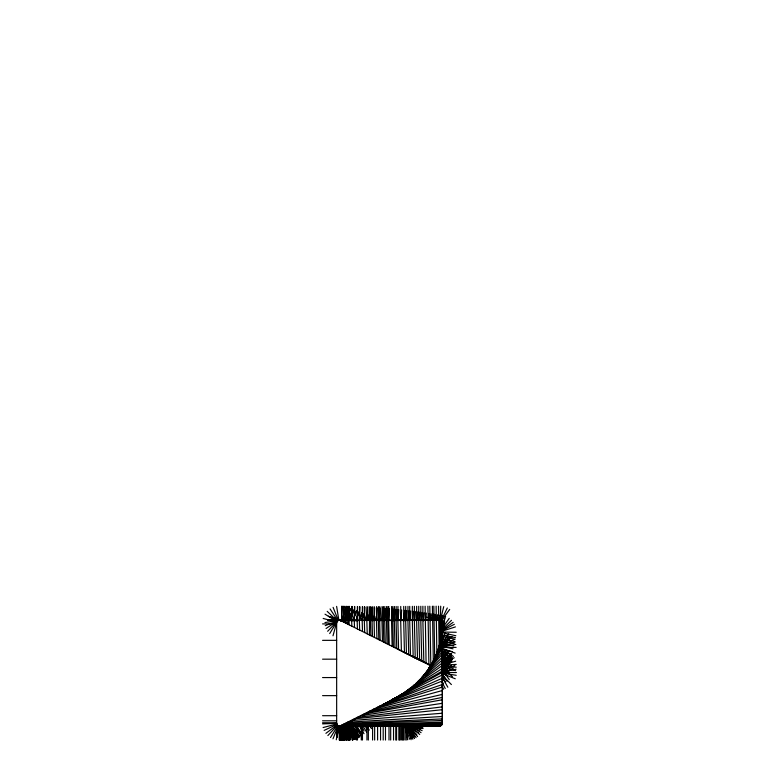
<?xml version="1.0" encoding="UTF-8"?>
<svg xmlns="http://www.w3.org/2000/svg" width="779" height="779" viewBox="0 0 779 779"><rect width="100%" height="100%" fill="white"/><g stroke="black" fill="none" stroke-linecap="round" stroke-linejoin="round"><path stroke-width="1.17" d="M418.732 606.276L418.712 620.376L404.622 620.357M420.816 606.266L420.806 620.357L406.706 620.347M422.89 606.247L422.88 620.337L408.751 620.318M425.12 606.237L426.084 663.289M427.905 606.218L428.908 664.701M430.826 665.665L429.804 606.208M432.394 606.198L433.319 661.244M433.835 606.189L434.701 658.557M436.123 606.179L436.873 653.484M439.132 647.495L438.519 606.179M442.034 621.681L442.034 637.076M322.574 723.876L336.664 723.409A2.639 2.639 0 0 0 339.303 725.96A2.726 2.726 0 0 0 340.608 725.668L442.355 723.311L442.355 622.908A2.59 2.59 0 0 0 439.707 620.259L339.371 620.259A2.639 2.639 0 0 0 336.655 622.908L336.655 736.856M407.972 606.374L407.923 620.464L397.962 620.386M409.725 606.354L409.686 620.444L389.597 620.454M412.325 620.425L412.354 606.335M414.36 620.405L414.379 606.315M398.235 620.396L416.619 620.386L416.648 606.296M400.679 620.522L400.737 606.432M403.688 620.503L403.736 606.403M405.664 620.483L405.713 606.393M391.525 620.59L391.613 606.5M392.752 620.581L392.84 606.49M394.33 620.571L394.408 606.481M396.083 620.561L396.16 606.471M397.884 620.542L397.952 606.452M384.69 620.629L384.807 606.529M386.462 620.62L386.569 606.529M387.825 620.61L387.932 606.52M388.653 620.61L388.76 606.51M379.655 620.639L379.782 606.549M381.963 620.639L382.08 606.539M383.278 620.629L383.395 606.539M374.047 620.649L374.202 606.559M376.471 620.649L376.617 606.559M378.341 620.639L378.477 606.549M369.012 620.639L369.188 606.549M370.453 620.639L370.629 606.549M372.06 620.649L372.226 606.559M456.241 632.256L442.151 632.09L442.268 622.129M364.329 620.62L364.533 606.529M366.851 620.629L367.045 606.539M359.372 620.581L359.596 606.49M362.177 620.6L362.391 606.51M442.082 636.735L442.199 628.799M442.102 634.583L442.297 622.402M357.152 620.561L357.395 606.471M351.641 620.493L351.913 606.403M354.27 620.522L354.533 606.442M347.989 606.335L347.697 620.425L331.688 620.006L341.621 620.308L341.738 621.087M349.041 620.454L349.323 606.364M343.909 606.257L343.588 620.347L343.997 606.286M346.08 606.305L345.769 620.396L327.54 619.977M341.962 606.218L341.621 620.308L342.02 606.228M442.082 646.336L442.423 633.424M441.966 637.251L442.355 622.84M346.188 606.354L345.769 620.435L327.54 619.909M441.936 637.319L442.355 622.908L442.355 723.311M347.697 620.503L348.125 606.413M349.041 620.551L349.489 606.461M351.65 620.649L352.108 606.559M442.151 632.09L442.608 618.01M354.279 620.756L354.757 606.666M357.162 620.873L357.658 606.792M359.382 620.98L359.898 606.899M362.235 619.948L362.732 607.036M364.397 620.055L364.913 607.153M366.919 620.191L367.454 607.289M369.626 607.416L369.402 634.953M370.522 620.405L371.086 607.503M372.138 620.503L372.703 607.601M374.134 620.639L374.718 607.737M376.559 620.795L377.163 607.893M378.438 620.931L379.052 608.029M379.753 621.019L380.376 608.126M382.119 620.026L382.703 608.302M383.443 620.123L384.037 608.399M384.865 620.24L385.469 608.516M386.637 620.386L387.26 608.662M388.01 620.493L388.643 608.769M388.838 620.571L389.481 608.847M391.72 620.814L392.373 609.1M440.135 631.009L440.7 606.198M392.947 620.931L393.619 609.207M394.602 619.909L395.216 609.363M396.365 620.074L396.988 609.529M398.166 620.25L398.809 609.704M400.981 620.532L401.643 609.996M404.009 620.853L404.681 610.317M406.073 619.899L406.687 610.532M456.26 667.194L442.219 666.074L443.134 652.013M408.342 620.152L408.975 610.794M410.114 620.357L410.757 610.999M441.372 639.082L442.355 624.982M412.763 620.678L413.425 611.32M414.808 620.931L415.48 611.573M417.174 620.045L417.778 611.866M419.287 620.327L419.9 612.138M421.39 620.61L422.014 612.421M423.474 620.892L424.117 612.713M425.821 620.045L426.376 613.034M428.625 620.454L429.2 613.443M430.553 620.736L431.128 613.725M442.219 666.074L443.037 656.142M433.27 619.967L433.767 614.134M434.721 620.201L435.218 614.358M437.029 620.571L437.545 614.738M439.453 620.97L439.979 615.137M440.719 642.646L442.355 626.569M439.668 646.774L442.355 628.838M443.884 663.211L442.355 673.095L456.221 675.296M444.624 659.151L442.355 673.095L442.16 666.581M441.303 622.45L442.482 615.517M336.285 739.777L338.826 725.911L352.683 728.453M455.832 635.752L442.092 632.645L444.731 618.799M438.48 650.699L438.918 648.479M439.346 646.307L442.355 630.922M442.16 632.46L444.595 620.97M442.131 632.597L443.757 625.021M442.063 633.074L444.332 622.538M442.082 633.123L443.027 628.789M442.16 632.791L443.923 624.768M442.131 632.986L442.608 630.824M442.005 633.687L443.543 626.803M442.053 633.707L443.105 629.12M442.092 632.645L444.351 622.947M441.985 634.242L442.521 631.964M426.629 617.25L440.378 620.337L443.728 606.646M436.97 654.798L437.525 652.588M438.061 650.416L442.355 633.298M441.946 633.989L442.521 631.72M455.637 670.631L442.121 666.649L445.724 653.026M333.003 635.791L336.752 622.207L323.168 618.448M442.121 666.649L445.023 657.116M380.298 620.678L380.999 618.438M377.883 619.996L378.594 617.757M375.546 620.542L376.617 617.192M373.939 620.084L375.02 616.734M435.646 657.048L442.355 636.209M372.148 620.775L373.589 616.316M369.996 620.142L371.447 615.673M367.113 620.503L368.944 614.923M364.591 620.96L366.792 614.271M361.787 620.084L364.007 613.404M359.187 620.493L361.797 612.703M355.935 620.688L358.934 611.788M348.057 623.054L332.302 617.562L341.699 620.844L346.227 607.493M352.916 620.941L356.324 610.931M348.232 608.185L343.685 621.525L348.31 608.233M352.4 609.626L348.573 620.727L352.41 609.645M350.307 620.074L353.734 610.074M350.316 620.113L353.783 610.123M353.335 619.948L356.431 611.077M455.14 653.104L441.907 648.284L445.179 638.877M341.708 620.863L346.353 607.562M355.993 620.912L359.109 612.051M359.304 620.873L362.05 613.131M361.943 620.61L364.309 613.969M365.185 620.581L367.162 615.05M367.766 620.308L369.363 615.887M370.726 620.191L371.934 616.88M373.326 619.948L374.134 617.747M374.787 620.522L375.605 618.322M442.141 641.175L445.442 632.421M442.268 625.167L445.627 616.423M441.907 648.284L447.01 635.148M455.267 678.762L442.151 673.601L445.773 664.312M433.533 661.342L442.355 639.072M442.151 673.601L447.428 660.534M332.974 738.813L338.3 725.765L351.348 731.091M442.229 656.181L444.984 649.715M431.449 665.091L442.355 641.36M441.907 659.063L443.475 655.908M442.248 664.429L445.9 657.067M447.312 607.971L440.943 621.126M427.788 671.352L429.395 668.216M427.759 671.255L430.466 666.045M430.904 665.198L426.95 672.452L431.303 664.75M428.041 670.768L442.355 643.834M430.933 665.1L428.099 670.242L431.391 664.477L430.232 666.347M430.806 665.334L429.083 668.411L431.293 664.565M426.999 672.569L430.787 665.811M442.082 661.361L447.906 651.195M422.491 679.181L423.455 677.574M426.629 672.277L442.355 646.044M441.829 647.524L442.978 645.635M329.702 633.561L337.044 621.535L325.018 614.193M442.238 647.076L443.962 644.243M442.238 646.736L444.079 643.727M442.16 647.456L445.052 642.743M445.831 641.692L442.345 647.339L447.38 639.316M442.141 647.164L445.228 642.169M330.471 737.538L337.911 725.561L349.878 732.99M442.238 647.787L446.932 640.289M441.897 647.768L446.26 640.805M442.345 668.401L448.636 658.498M441.868 648.186L448.198 638.293M442.287 647.739L449.288 636.881M442.238 643.775L448.655 633.989M423.805 675.773L442.355 648.566M441.79 628.916L449.22 618.38M441.323 622.051L441.303 620.805L449.687 609.441M421.828 677.681L442.355 651.468M450.457 656.668L442.365 666.736L448.12 660.115M421.527 677.711L442.355 654.039M327.881 735.551L337.502 725.249L347.804 734.86M327.657 631.272L337.385 621.077L327.199 611.349M451.158 653.659L442.229 662.978L442.297 672.559L456.436 672.511M417.982 681.382L424.526 674.867M427.846 671.556L442.355 657.106M445.705 674.692L442.316 673.738L448.587 667.486M442.287 629.364L451.479 620.318M442.365 673.699L451.625 664.682M442.462 670.008L451.888 661.176M407.427 690.885L409.89 688.704M411.302 687.458L414.389 684.712M416.054 683.241L423.114 676.98M424.915 675.383L442.355 659.93M442.336 645.333L452.054 636.862M403.688 693.339L410.572 687.915M414.068 685.16L442.355 662.841M452.297 659.56L442.063 667.447L449.376 662.588M325.904 733.341L337.18 724.898L345.633 736.184M441.703 630.513L453.144 622.324M399.442 696.017L442.355 665.461M326.089 628.478L337.843 620.707L330.062 608.954M442.209 667.632L451.051 661.838M441.81 668.012L449.687 662.89M441.81 668.197L447.73 664.37L442.073 667.807M441.966 668.265L445.909 665.724M441.859 668.528L443.835 667.262M395.372 698.286L442.355 668.45M441.635 668.236L446.328 665.315M442.472 667.934L444.351 666.775M399.072 695.939L400.981 694.819M402.315 694.06L395.255 698.159L402.373 694.06M396.569 697.4L399.617 695.628L389.442 701.48L442.355 671.011M400.387 695.189L392.713 699.62L400.873 694.956M388.098 702.191L390.133 701.022M441.742 646.453L453.953 639.462M395.333 698.062L386.686 703.028L388.653 701.957M385.001 703.953L393.161 699.289M441.917 674.39L449.61 669.998M383.482 704.742L389.257 701.46M381.876 705.57L395.401 698.033L385.225 703.817M398.955 696.095L386.209 703.213L394.924 698.374M389.685 701.256L400.951 694.946M383.667 704.664L399.802 695.608M389.627 701.295L397.378 697.001M382.197 705.453L389.393 701.47M401.107 694.926L393.911 698.899L401.292 694.839M391.594 700.175L400.318 695.365M383.434 704.732L385.488 703.603M395.119 698.237L399.968 695.569M391.477 700.233L442.355 672.355M441.907 664.506L454.254 657.749M453.32 668.178L441.985 674.371L451.353 669.541M351.972 720.974L353.919 719.923M364.455 714.83L372.732 710.38M350.336 721.763L355.506 718.988M362.566 715.774L369.811 711.899M364.085 714.879L366.159 713.768M358.165 717.858L360.249 716.758M441.888 674.215L443.845 673.183M441.868 630.824L454.352 624.3M442.151 674.166L446.075 672.111M441.751 674.439L447.643 671.352M442.375 673.962L445.5 672.345M442.336 674.049L447.555 671.362M442.472 674.049L449.785 670.291M397.728 697.108L340.608 725.668L442.336 723.564M388.916 701.519L442.355 674.926M324.142 730.4L336.908 724.431L342.877 737.197M454.858 665.558L442.092 671.508L442.151 673.017M385.615 703.164L442.355 678.227M325.233 625.664L338.32 620.454L333.11 607.357M382.859 704.547L442.355 680.992M441.917 646.794L455.15 641.974M379.363 706.29L442.355 684.498M442.034 631.233L455.433 626.891M376.802 707.575L442.355 687.059M442.121 665.091L455.666 661.215M373.316 709.309L442.355 690.545M323.11 727.547L336.742 723.983L340.306 737.616M369.47 711.237L442.355 694.401M442.287 672.082L456.085 669.21M366.481 712.736L442.355 697.4M442.005 647.106L455.842 644.408M364.105 713.915L442.355 699.766M324.97 622.548L338.875 620.298L336.625 606.383M344.386 725.58L342.195 725.931L342.098 740.05M360.589 715.677L442.355 703.301M344.522 725.58L342.195 725.931L344.367 739.846M352.274 739.904L350.384 725.94L352.575 725.658M357.025 717.459L442.355 706.865M343.617 739.953L342.069 725.94L344.269 725.697M350.384 725.94L352.712 725.687M342.069 725.94L344.406 725.697M354.202 718.871L442.355 709.698M442.219 665.617L456.251 664.39M350.677 720.633L442.355 713.223M342.877 725.96L342.877 740.05L341.942 725.95L346.353 725.668M341.942 725.95L346.626 725.658M347.415 722.26L442.355 716.485M345.009 723.467L442.355 718.91M343.432 724.256L442.355 720.478M341.728 725.113L442.355 722.191M340.423 725.765L442.258 724.003M340.287 725.814L442.024 724.451M340.15 725.853L441.781 724.86M442.053 647.515L456.143 647.378M371.943 725.746L339.848 725.921L339.858 740.05M369.752 725.755L376.432 725.726M441.333 725.337L339.965 725.901L340.014 740.05M404.34 725.629L339.741 725.94L339.702 740.05M408.839 725.619L441.011 725.57M339.625 725.95L385.293 725.862M376.257 725.804L436.328 725.736M322.564 623.901L336.655 623.901M322.564 640.348L336.655 640.348M322.564 659.18L336.655 659.18M322.564 677.564L336.655 677.564M322.564 695.637L336.655 695.637M322.564 715.697L336.655 715.697M322.564 720.809L336.655 720.809M322.564 722.766L336.655 722.766M440.748 725.746L427.866 725.853M439.707 725.96L339.303 725.96L339.313 740.05M422.432 620.269L438.519 620.269M424.458 725.853L439.95 725.94M415.139 620.288L429.794 620.298M399.724 620.376L416.619 620.386M393.726 620.415L404.554 620.474M386.121 620.454L395.148 620.474M350.238 620.425L355.107 620.474M348.086 620.396L352.78 620.464L334.951 620.172M345.282 620.366L352.322 620.474M343.062 620.327L352.449 620.483M350.745 620.464L334.96 620.084M352.215 620.415L356.587 620.474M337.55 620.23L350.462 620.474M349.411 620.386L353.832 620.474M329.498 620.035L352.059 620.483M329.507 619.948L346.83 620.483M337.56 620.162L346.947 620.483M425.84 619.49L439.911 620.415M429.959 619.704L439.911 620.269M441.674 634.758L455.472 637.641M442.511 636.56L455.15 639.238M442.053 638.78L454.673 641.506M441.615 640.815L454.235 643.581M442.248 643.376L453.709 645.937M441.596 646.21L453.037 648.829M442.073 649.238L452.365 651.653M441.518 651.448L451.801 653.912M442.044 654.107L451.177 656.327M430.699 617.971L440.378 620.337M442.618 656.512L450.593 658.489M441.956 658.937L449.921 660.952M442.297 662.004L449.113 663.766M441.576 664.458L448.383 666.249M441.81 667.681L447.477 669.21M442.092 670.67L446.62 671.917M442.599 676.542L444.858 677.185M441.615 679.356L443.864 680.009M414.107 725.697L422.89 728.608M341.066 620.668L344.406 621.778L342.361 621.029M338.437 619.763L345.107 622.022M345.876 622.285L328.368 616.296L345.876 622.294M334.249 618.312L345.827 622.275M345.72 622.246L334.483 618.38L344.98 621.954M338.495 619.704L345.146 622.041M410.562 725.453L420.378 728.901M341.153 620.639L344.474 621.808M416.385 725.619L422.87 728.112M419.891 725.483L423.133 726.739M418.469 725.697L421.682 727.011M414.37 725.833L420.796 728.482M411.731 725.57L422.13 730.673M413.474 656.882L431.342 665.685M431.147 665.821L340.608 620.551A2.921 2.921 0 0 0 339.381 620.25M404.905 652.666L423.834 662.062M410.728 655.529L419.628 660.008M401.604 651.03L417.515 658.966L416.619 620.259M397.533 649.014L408.732 654.613L407.923 620.259M431.469 665.733L424.545 662.238L431.215 665.509L428.314 664.039M420.008 660.047L430.826 665.461M414.934 657.583L426.084 663.163M412.831 656.561L421.741 661.04M432.053 616.033L440.933 620.581L428.499 613.91M409.17 725.648L419.482 730.926M442.277 668.976L444.303 670.164M442.277 666.707L445.306 668.509M442.219 664.555L446.25 666.98M442.443 662.033L447.448 665.091M441.722 658.849L448.704 663.172M441.79 656.639L449.746 661.624M441.751 654.623L450.671 660.271M441.82 652.49L451.703 658.81M441.586 650.796L452.433 657.788M441.654 648.732L453.417 656.454M410.494 725.502L421.059 732.679M407.816 725.551L418.274 732.883M433.299 614.845L441.303 620.805M442.53 668.401L452.463 676.639M410.241 725.911L419.725 734.5M407.446 725.95L416.823 734.646M442.355 675.354L451.401 684.575M409.111 725.453L417.573 736.613M406.161 725.463L414.545 736.681M351.387 725.473L359.625 736.866M441.81 669.112L449.298 679.619M441.839 673.475L446.99 681.313M442.375 677.448L445.588 682.346M442.287 681.849L443.563 683.816M351.28 725.57L358.768 737.47M352.926 725.804L359.703 736.768M354.844 725.862L360.989 735.853M356.665 726.009L362.177 735.006M359.138 725.707L364.017 733.721M362.897 725.96L366.539 731.987M366.89 726.106L369.295 730.137M369.733 725.629L371.534 728.657M408.926 725.619L416.074 737.684M405.859 725.629L412.967 737.723M434.809 618.623L435.987 620.659M442.092 676.98L447.828 687.234M369.616 725.473L370.736 727.537M364.776 725.317L367.006 729.446M351.154 725.648L357.853 738.025M361.281 725.775L364.056 730.945M356.48 725.561L360.356 732.815M351.962 725.2L356.918 734.529M348.885 725.415L354.377 735.785M346.684 725.191L352.712 736.603M344.893 726.067L350.91 737.499M343.091 725.648L349.654 738.112M442.073 686.133L443.679 689.269M442.024 682.248L445.237 688.509M351.017 725.726L356.909 738.511M342.945 725.716L348.817 738.521M408.722 725.746L414.516 738.55M405.567 725.755L411.351 738.55M436.892 618.117L437.749 620.298M342.799 725.775L347.94 738.891M350.842 725.814L355.613 739.057M342.653 725.824L347.054 739.213M405.265 725.853L409.637 739.222M408.517 725.853L412.851 739.232M350.725 725.853L354.796 739.339M342.448 725.882L345.847 739.553M350.618 725.892L353.987 739.573M404.953 725.921L407.826 739.709M408.293 725.921L411.088 739.729M342.322 725.901L345.097 739.719M350.501 725.921L353.15 739.758M343.588 620.288L343.724 622.09M345.759 620.269L345.925 623.21M347.687 620.279L347.872 624.174M349.031 620.279L349.226 624.846M351.631 620.279L351.855 626.16M354.26 620.259L354.513 627.504M336.664 723.409L337.132 737.489M357.142 620.259L357.425 628.965M359.362 620.259L359.664 630.084M364.319 620.259L364.679 632.587M362.167 620.259L362.498 631.496M370.444 620.259L370.862 635.683M366.841 620.259L367.221 633.863M383.268 620.259L383.813 642.159M381.953 620.259L382.489 641.497M379.646 620.259L380.162 640.328M378.331 620.259L378.828 639.666M376.461 620.259L376.939 638.722M374.037 620.259L374.495 637.495M372.05 620.259L372.479 636.492M440.826 641.029L440.339 620.376M440.398 642.003L440.447 644.35M405.664 620.259L406.443 653.474M403.688 620.259L404.447 652.471M400.679 620.259L401.409 650.952M397.874 620.259L398.575 649.54M396.073 620.259L396.764 648.634M394.32 620.259L394.992 647.748M392.743 620.259L393.395 646.95M391.516 620.259L392.149 646.327M388.653 620.259L389.257 644.876M387.815 620.259L388.419 644.457M386.452 620.259L387.036 643.766M384.68 620.259L385.245 642.87M442.092 663.494L442.19 667.749M441.303 640.241L440.885 620.581M442.238 670.047L442.277 671.664M440.252 644.291L439.707 620.259A2.668 2.668 0 0 1 442.414 622.908M422.87 620.259L423.834 662.169M420.796 620.259L421.741 661.118M418.712 620.259L419.628 660.066M414.35 620.259L415.226 657.865M412.315 620.259L413.172 656.833M409.686 620.259L410.504 655.499M442.151 661.994L442.316 673.553M442.345 673.027L442.238 667.087M442.316 671.109L442.345 672.657L442.297 658.518M441.557 637.125L441.274 620.814M441.635 625.839L441.605 623.833M441.771 636.336L441.576 621.038L441.605 621.924M442.092 657.69L442.141 660.952M442.121 659.891L442.19 663.971M442.316 673.523L442.277 670.417M442.17 662.403L442.248 668.694M441.751 635.226L441.703 631.048M442.082 654.603L442.19 663.416M442.268 662.647L442.345 672.608M441.917 636.657L441.8 621.291L441.81 621.846M442.151 672.813L442.151 674.117M442.112 665.87L442.082 657.447L442.082 658.576M442.112 665.86L442.102 671.956A2.726 2.726 0 0 1 442.121 674.205M406.765 725.96L406.765 740.05M405.216 725.96L405.216 740.05M403.765 725.96L403.765 740.05M402.87 725.96L402.87 740.05M401.974 725.96L401.974 740.05M400.786 725.96L400.786 740.05M399.549 725.96L399.549 740.05M398.887 725.96L398.887 740.05M396.589 725.96L396.589 740.05M395.771 725.96L395.771 740.05M393.541 725.96L393.541 740.05M390.688 725.96L390.688 740.05M389.003 725.96L389.003 740.05M385.488 725.96L385.488 740.05M383.2 725.96L383.2 740.05M380.551 725.96L380.551 740.05M377.601 725.96L377.601 740.05M374.65 725.96L374.65 740.05M372.596 725.96L372.596 740.05M368.34 725.96L368.34 740.05M366.948 725.96L366.948 740.05M362.459 725.96L362.459 740.05M361.29 725.96L361.29 740.05M357.473 725.96L357.473 740.05M356.334 725.96L356.334 740.05M352.575 725.96L352.575 740.05M352.351 725.96L352.351 740.05M350.053 725.96L350.053 740.05M349.79 725.96L349.79 740.05M349.547 725.96L349.547 740.05M349.245 725.96L349.245 740.05M348.836 725.96L348.836 740.05M348.622 725.96L348.622 740.05M348.213 725.96L348.213 740.05M347.376 725.96L347.376 740.05M346.665 725.96L346.665 740.05M346.538 725.96L346.538 740.05M345.74 725.96L345.74 740.05M344.795 725.96L344.795 740.05M344.328 725.96L344.328 740.05M343.802 740.05L343.802 725.96L339.508 725.96L339.478 740.05M342.556 725.96L342.556 740.05M341.757 725.96L341.757 740.05M341.689 725.96L341.621 740.05M341.426 725.96L341.484 740.05M341.338 725.96L341.27 740.05M341.056 725.96L341.056 740.05M340.842 725.96L340.842 740.05M340.657 725.96L340.657 740.05M340.442 725.96L340.433 740.05M340.219 725.96L340.219 740.05M442.355 723.311A2.639 2.639 0 0 1 439.707 725.96M350.453 608.954L346.636 620.065L350.482 608.983"/></g></svg>
